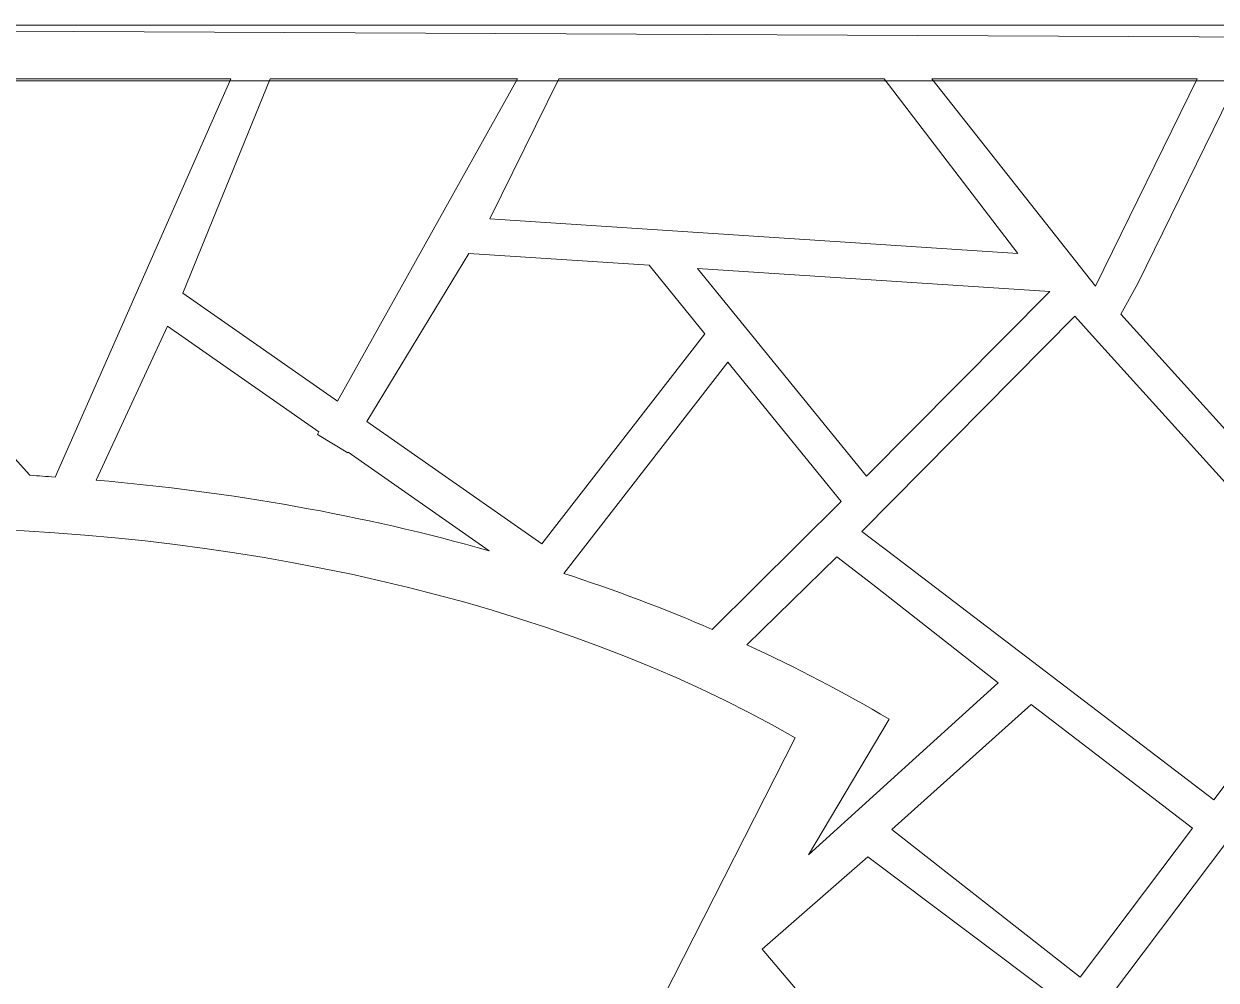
# Model space of a CAD drawing. Header units: centimetres. Extents: x -9.8 to 10, y -7 to 14.1.
# Drawn here: x 0.68 to 6.56, y -2.01 to 2.7 of the extents above; entities that cross this region are included whole.
import ezdxf

# ---------------------------------------------------------------- set-up
doc = ezdxf.new("R2010")
doc.units = ezdxf.units.CM
doc.header["$MEASUREMENT"] = 0
doc.layers.add('layer 1', color=7, linetype='Continuous')

msp = doc.modelspace()

# ---------------------------------------------------------------- linework, layer by layer
at = {"layer": 'layer 1', "color": 114, "lineweight": 9}
for points in [[(-9.82468, 2.6971), (-9.82468, 2.6971), (9.96952, 2.6971), (9.96952, 2.6971), (9.96952, 2.6971), (9.96952, 2.6971), (9.96952, -6.95964), (9.96952, -6.95964), (9.96952, -6.95964), (9.96952, -6.95964), (-9.82468, -6.95964), (-9.82468, -6.95964), (-9.82468, -6.95964), (-9.82468, -6.95964), (-9.82468, 2.6971), (-9.82468, 2.6971)], [(-9.57944, 2.4229), (-9.57944, 2.4229), (9.72428, 2.4229), (9.72428, 2.4229), (9.72428, 2.4229), (9.72428, 2.4229), (9.72428, -6.74336), (9.72428, -6.74336), (9.72428, -6.74336), (9.72428, -6.74336), (-9.57944, -6.74336), (-9.57944, -6.74336), (-9.57944, -6.74336), (-9.57944, -6.74336), (-9.57944, 2.4229), (-9.57944, 2.4229)]]:
    msp.add_open_spline(points, degree=3, knots=[0, 0, 0, 0, 0.2, 0.2, 0.2, 0.2, 0.4, 0.4, 0.4, 0.4, 0.6, 0.6, 0.6, 0.6, 1, 1, 1, 1], dxfattribs=at)
at = {"layer": 'layer 1', "color": 242, "lineweight": 9}
for points, knots in [([(-1.09737, -6.92826), (-1.09737, -6.92826), (1.02257, -6.92826), (1.02257, -6.92826), (1.02257, -6.92826), (1.02257, -6.92826), (-1.09737, -6.92826), (-1.09737, -6.92826), (-1.09737, -6.92826), (-1.09737, -6.92826), (-7.05388, -6.92826), (-7.05388, -6.92826), (-7.05388, -6.92826), (-7.05388, -6.92826), (-7.05388, 2.70426), (-7.05388, 2.70426), (-7.05388, 2.70426), (-7.05388, 2.70426), (7.17271, 2.63757), (7.17271, 2.63757), (7.17271, 2.63757), (7.17271, 2.63757), (7.17271, 2.62617), (7.17271, 2.62617), (7.17271, 2.62617), (7.17271, 2.62617), (7.17271, -6.92826), (7.17271, -6.92826), (7.17271, -6.92826), (7.17271, -6.92826), (1.02338, -6.92826), (1.02338, -6.92826), (1.02338, -6.92826), (1.02338, -6.92826), (-1.09737, -6.92826), (-1.09737, -6.92826)], [0, 0, 0, 0, 0.1, 0.1, 0.1, 0.1, 0.2, 0.2, 0.2, 0.2, 0.3, 0.3, 0.3, 0.3, 0.4, 0.4, 0.4, 0.4, 0.5, 0.5, 0.5, 0.5, 0.6, 0.6, 0.6, 0.6, 0.7, 0.7, 0.7, 0.7, 0.8, 0.8, 0.8, 0.8, 1, 1, 1, 1]), ([(0.71002, 0.47794), (0.75818, 0.47533), (0.78613, 0.47231), (0.83421, 0.46908), (0.83421, 0.46908), (0.83421, 0.46908), (1.70183, 2.43287), (1.70183, 2.43287), (1.70183, 2.43287), (1.70183, 2.43287), (0.57193, 2.43287), (0.57193, 2.43287), (0.57193, 2.43287), (0.57193, 2.43287), (-0.0069, 1.27305), (-0.0069, 1.27305), (-0.0069, 1.27305), (-0.0069, 1.27305), (0.71002, 0.47794), (0.71002, 0.47794)], [0, 0, 0, 0, 0.1666667, 0.1666667, 0.1666667, 0.1666667, 0.3333333, 0.3333333, 0.3333333, 0.3333333, 0.5, 0.5, 0.5, 0.5, 0.6666667, 0.6666667, 0.6666667, 0.6666667, 1, 1, 1, 1]), ([(1.89469, 2.43287), (1.89469, 2.43287), (3.11492, 2.43287), (3.11492, 2.43287), (3.11492, 2.43287), (3.11492, 2.43287), (2.22757, 0.84316), (2.22757, 0.84316), (2.22757, 0.84316), (2.22757, 0.84316), (1.46475, 1.3758), (1.46475, 1.3758), (1.46475, 1.3758), (1.46475, 1.3758), (1.89469, 2.43287), (1.89469, 2.43287)], [0, 0, 0, 0, 0.2, 0.2, 0.2, 0.2, 0.4, 0.4, 0.4, 0.4, 0.6, 0.6, 0.6, 0.6, 1, 1, 1, 1]), ([(3.31995, 2.43287), (3.31995, 2.43287), (4.92393, 2.43287), (4.92393, 2.43287), (4.92393, 2.43287), (4.92393, 2.43287), (5.5833, 1.57251), (5.5833, 1.57251), (5.5833, 1.57251), (5.5833, 1.57251), (2.9795, 1.74241), (2.9795, 1.74241), (2.9795, 1.74241), (2.9795, 1.74241), (3.31995, 2.43287), (3.31995, 2.43287)], [0, 0, 0, 0, 0.2, 0.2, 0.2, 0.2, 0.4, 0.4, 0.4, 0.4, 0.6, 0.6, 0.6, 0.6, 1, 1, 1, 1]), ([(5.15964, 2.43287), (5.15964, 2.43287), (6.46926, 2.43287), (6.46926, 2.43287), (6.46926, 2.43287), (6.46926, 2.43287), (5.96739, 1.40986), (5.96739, 1.40986), (5.96739, 1.40986), (5.96739, 1.40986), (5.15964, 2.43287), (5.15964, 2.43287)], [0, 0, 0, 0, 0.25, 0.25, 0.25, 0.25, 0.5, 0.5, 0.5, 0.5, 1, 1, 1, 1]), ([(6.95174, 2.43287), (6.95174, 2.43287), (6.95174, 0.32241), (6.95174, 0.32241), (6.95174, 0.32241), (6.95174, 0.32241), (6.09123, 1.27305), (6.09123, 1.27305), (6.09123, 1.27305), (6.09123, 1.27305), (6.17627, 1.42425), (6.17627, 1.42425), (6.17627, 1.42425), (6.17627, 1.42425), (6.17627, 1.42425), (6.17627, 1.42425), (6.17627, 1.42425), (6.17627, 1.42425), (6.67006, 2.43287), (6.67006, 2.43287), (6.67006, 2.43287), (6.67006, 2.43287), (6.95028, 2.43287), (6.95028, 2.43287), (6.95028, 2.43287), (6.95028, 2.43287), (6.95174, 2.43287), (6.95174, 2.43287)], [0, 0, 0, 0, 0.125, 0.125, 0.125, 0.125, 0.25, 0.25, 0.25, 0.25, 0.375, 0.375, 0.375, 0.375, 0.5, 0.5, 0.5, 0.5, 0.625, 0.625, 0.625, 0.625, 0.75, 0.75, 0.75, 0.75, 1, 1, 1, 1]), ([(3.23553, 0.13934), (3.23553, 0.13934), (4.04008, 1.17527), (4.04008, 1.17527), (4.04008, 1.17527), (4.04008, 1.17527), (3.76468, 1.51393), (3.76468, 1.51393), (3.76468, 1.51393), (3.76468, 1.51393), (2.87581, 1.57193), (2.87581, 1.57193), (2.87581, 1.57193), (2.87581, 1.57193), (2.37149, 0.74266), (2.37149, 0.74266), (2.37149, 0.74266), (2.37149, 0.74266), (3.23553, 0.13934), (3.23553, 0.13934)], [0, 0, 0, 0, 0.1666667, 0.1666667, 0.1666667, 0.1666667, 0.3333333, 0.3333333, 0.3333333, 0.3333333, 0.5, 0.5, 0.5, 0.5, 0.6666667, 0.6666667, 0.6666667, 0.6666667, 1, 1, 1, 1]), ([(5.74121, 1.3848), (5.74121, 1.3848), (4.00354, 1.49834), (4.00354, 1.49834), (4.00354, 1.49834), (4.00354, 1.49834), (4.83699, 0.47344), (4.83699, 0.47344), (4.83699, 0.47344), (4.83699, 0.47344), (5.74121, 1.3848), (5.74121, 1.3848)], [0, 0, 0, 0, 0.25, 0.25, 0.25, 0.25, 0.5, 0.5, 0.5, 0.5, 1, 1, 1, 1]), ([(6.95174, 0.06073), (6.95174, 0.06073), (6.95174, -0.59224), (6.95174, -0.59224), (6.95174, -0.59224), (6.95174, -0.59224), (6.55142, -1.12259), (6.55142, -1.12259), (6.55142, -1.12259), (6.55142, -1.12259), (4.9843, 0.07218), (4.9843, 0.07218), (4.9843, 0.07218), (4.9843, 0.07218), (4.81492, 0.20131), (4.81492, 0.20131), (4.81492, 0.20131), (4.81492, 0.20131), (5.86436, 1.26201), (5.86436, 1.26201), (5.86436, 1.26201), (5.86436, 1.26201), (5.94992, 1.16749), (5.94992, 1.16749), (5.94992, 1.16749), (5.94992, 1.16749), (6.95174, 0.06073), (6.95174, 0.06073)], [0, 0, 0, 0, 0.125, 0.125, 0.125, 0.125, 0.25, 0.25, 0.25, 0.25, 0.375, 0.375, 0.375, 0.375, 0.5, 0.5, 0.5, 0.5, 0.625, 0.625, 0.625, 0.625, 0.75, 0.75, 0.75, 0.75, 1, 1, 1, 1]), ([(1.03629, 0.45376), (1.70041, 0.39692), (2.35403, 0.28102), (2.97545, 0.10612), (2.97545, 0.10612), (2.97545, 0.10612), (2.27978, 0.59187), (2.27978, 0.59187), (2.27978, 0.59187), (2.27978, 0.59187), (2.27789, 0.58876), (2.27789, 0.58876), (2.27789, 0.58876), (2.27789, 0.58876), (2.12818, 0.67971), (2.12818, 0.67971), (2.12818, 0.67971), (2.12818, 0.67971), (2.13587, 0.69237), (2.13587, 0.69237), (2.13587, 0.69237), (2.13587, 0.69237), (1.38945, 1.21356), (1.38945, 1.21356), (1.38945, 1.21356), (1.38945, 1.21356), (1.03629, 0.45376), (1.03629, 0.45376)], [0, 0, 0, 0, 0.125, 0.125, 0.125, 0.125, 0.25, 0.25, 0.25, 0.25, 0.375, 0.375, 0.375, 0.375, 0.5, 0.5, 0.5, 0.5, 0.625, 0.625, 0.625, 0.625, 0.75, 0.75, 0.75, 0.75, 1, 1, 1, 1]), ([(3.34455, -0.0063), (3.59503, -0.08813), (3.8392, -0.18007), (4.07577, -0.2819), (4.07577, -0.2819), (4.07577, -0.2819), (4.71284, 0.34796), (4.71284, 0.34796), (4.71284, 0.34796), (4.71284, 0.34796), (4.1537, 1.03555), (4.1537, 1.03555), (4.1537, 1.03555), (4.1537, 1.03555), (3.34455, -0.0063), (3.34455, -0.0063)], [0, 0, 0, 0, 0.2, 0.2, 0.2, 0.2, 0.4, 0.4, 0.4, 0.4, 0.6, 0.6, 0.6, 0.6, 1, 1, 1, 1]), ([(4.4849, -0.81692), (4.4849, -0.81692), (3.28445, -3.17778), (3.28445, -3.17778), (3.28445, -3.17778), (1.45403, -2.57386), (-1.24062, -2.54485), (-3.10171, -3.16442), (-3.10171, -3.16442), (-3.10171, -3.16442), (-4.32816, -0.79706), (-4.32816, -0.79706), (-4.32816, -0.79706), (-1.94191, 0.57378), (2.10151, 0.55542), (4.4849, -0.81692)], [0, 0, 0, 0, 0.2, 0.2, 0.2, 0.2, 0.4, 0.4, 0.4, 0.4, 0.6, 0.6, 0.6, 0.6, 1, 1, 1, 1]), ([(4.94886, -0.72554), (4.94886, -0.72554), (4.55053, -1.3941), (4.55053, -1.3941), (4.55053, -1.3941), (4.55053, -1.3941), (5.48645, -0.54572), (5.48645, -0.54572), (5.48645, -0.54572), (5.48645, -0.54572), (4.86765, -0.06014), (4.86765, -0.06014), (4.86765, -0.06014), (4.86765, -0.06014), (4.69014, 0.07519), (4.69014, 0.07519), (4.69014, 0.07519), (4.69014, 0.07519), (4.24726, -0.35806), (4.24726, -0.35806), (4.24726, -0.35806), (4.49057, -0.46958), (4.72506, -0.59202), (4.94886, -0.72554)], [0, 0, 0, 0, 0.1428571, 0.1428571, 0.1428571, 0.1428571, 0.2857143, 0.2857143, 0.2857143, 0.2857143, 0.4285714, 0.4285714, 0.4285714, 0.4285714, 0.5714286, 0.5714286, 0.5714286, 0.5714286, 0.7142857, 0.7142857, 0.7142857, 0.7142857, 1, 1, 1, 1]), ([(4.96277, -1.26969), (4.96277, -1.26969), (5.89159, -1.99673), (5.89159, -1.99673), (5.89159, -1.99673), (5.89159, -1.99673), (6.44542, -1.26302), (6.44542, -1.26302), (6.44542, -1.26302), (6.44542, -1.26302), (5.64905, -0.65316), (5.64905, -0.65316), (5.64905, -0.65316), (5.64905, -0.65316), (4.96277, -1.26969), (4.96277, -1.26969)], [0, 0, 0, 0, 0.2, 0.2, 0.2, 0.2, 0.4, 0.4, 0.4, 0.4, 0.6, 0.6, 0.6, 0.6, 1, 1, 1, 1]), ([(6.95174, -0.88337), (6.95174, -0.88337), (6.95174, -2.73298), (6.95174, -2.73298), (6.95174, -2.73298), (6.95174, -2.73298), (6.03576, -2.09685), (6.03576, -2.09685), (6.03576, -2.09685), (6.03576, -2.09685), (6.95174, -0.88337), (6.95174, -0.88337)], [0, 0, 0, 0, 0.25, 0.25, 0.25, 0.25, 0.5, 0.5, 0.5, 0.5, 1, 1, 1, 1]), ([(4.32294, -1.85882), (4.32294, -1.85882), (4.84345, -1.404), (4.84345, -1.404), (4.84345, -1.404), (4.84345, -1.404), (6.2566, -2.46467), (6.2566, -2.46467), (6.2566, -2.46467), (6.2566, -2.46467), (6.26087, -2.5987), (6.26087, -2.5987), (6.26087, -2.5987), (6.26087, -2.5987), (5.4451, -3.18497), (5.4451, -3.18497), (5.4451, -3.18497), (5.4451, -3.18497), (4.32294, -1.85882), (4.32294, -1.85882)], [0, 0, 0, 0, 0.1666667, 0.1666667, 0.1666667, 0.1666667, 0.3333333, 0.3333333, 0.3333333, 0.3333333, 0.5, 0.5, 0.5, 0.5, 0.6666667, 0.6666667, 0.6666667, 0.6666667, 1, 1, 1, 1])]:
    msp.add_open_spline(points, degree=3, knots=knots, dxfattribs=at)

doc.saveas('drawing.dxf')
